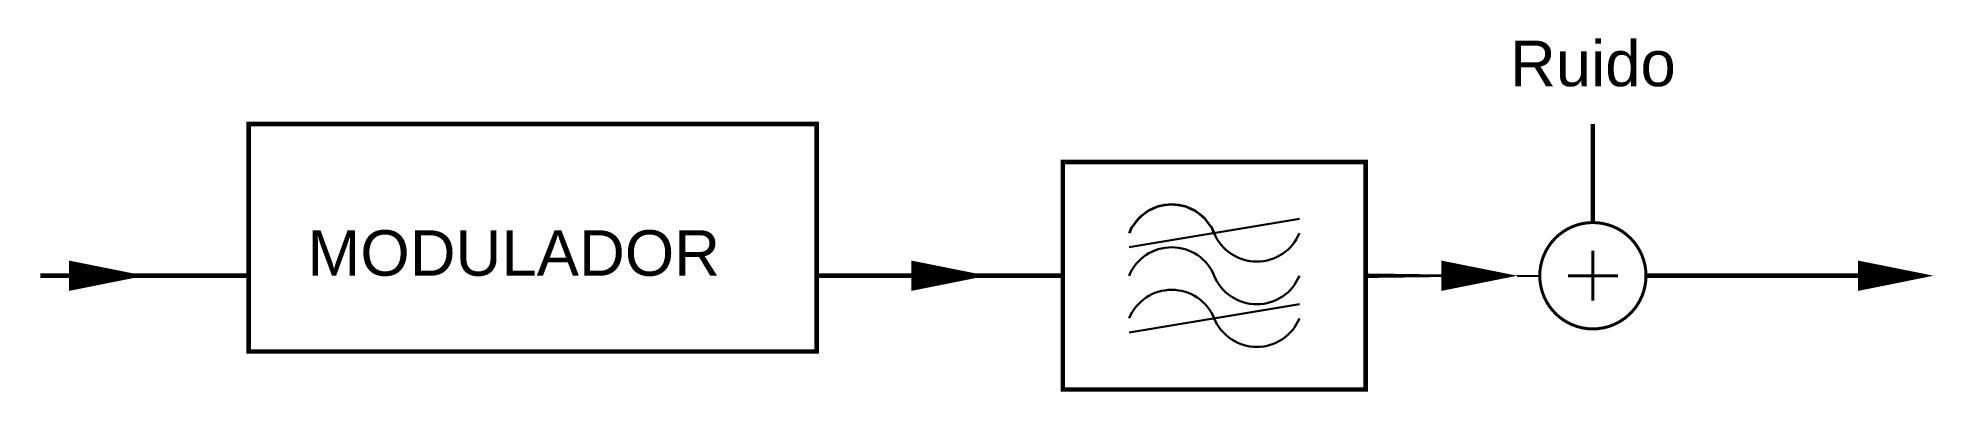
# Model space of a CAD drawing. Header units: millimetres. Extents: x 3.2 to 15.8, y 9.2 to 11.6.
import ezdxf
from ezdxf.enums import TextEntityAlignment as Align

# ---------------------------------------------------------------- set-up
doc = ezdxf.new("R2010")
doc.units = ezdxf.units.MM
doc.styles.get("Standard").update_dxf_attribs({"font": 'arial.ttf'})

# ---------------------------------------------------------------- blocks, each defined once
blk = doc.blocks.new('FLECHA')
blk.add_lwpolyline([(-0.25, 0, 0.1, 0, 0), (0, 0, 0, 0, 0)], format="xyseb")

msp = doc.modelspace()

# ---------------------------------------------------------------- linework, layer by layer
for p, q in [((13.5, 10.5), (13.5, 10.35)), ((13, 10), (13.15, 10)), ((14, 10), (13.85, 10))]:
    msp.add_line(p, q)
at = {"lineweight": 30}
for p, q in [((10.438, 10.188), (11.562, 10.375)), ((10.438, 9.625), (11.562, 9.812))]:
    msp.add_line(p, q, dxfattribs=at)
at = {"const_width": 0.03}
msp.add_lwpolyline([(4.625, 11), (4.625, 9.5), (8.375, 9.5), (8.375, 11)], close=True, dxfattribs=at)
for points, const_width in [([(13.5, 10.35), (13.5, 11)], 0.03), ([(10, 10), (10, 10.75), (12, 10.75), (12, 9.25), (10, 9.25), (10, 10)], 0.03), ([(13.5, 10.165), (13.5, 9.835)], 0.0198), ([(4.625, 10), (3.25, 10)], 0.03), ([(8.375, 10), (10, 10)], 0.03), ([(13.335, 10), (13.665, 10)], 0.0198), ([(13.85, 10), (15.25, 10)], 0.03)]:
    msp.add_lwpolyline(points, dxfattribs=dict(const_width=const_width))
at = {"const_width": 0.0198}
msp.add_lwpolyline([(13.252, 10.248, 1), (13.748, 9.752, 1), (13.252, 10.248, 2.414214)], format="xyb", dxfattribs=at)
msp.add_lwpolyline([(13.15, 10, 0, 0, 0), (12, 10, 0.03, 0.03, 0), (13.15, 10, 0.03, 0.03, 0)], format="xyseb")
at = {"lineweight": 35}
msp.add_arc((10.719, 10.164), 0.305, 22.6199, 157.3801, dxfattribs=at)
at = {"lineweight": 30}
for centre, start, end in [((11.281, 10.398), 202.6199, 337.3801), ((10.719, 9.883), 22.6199, 157.3801), ((11.281, 10.117), 202.6199, 337.3801), ((10.719, 9.602), 22.6199, 157.3801), ((11.281, 9.836), 202.6199, 337.3801)]:
    msp.add_arc(centre, 0.305, start, end, dxfattribs=at)

# ---------------------------------------------------------------- block references
at = {"xscale": 2, "yscale": 2, "zscale": 2}
for p in [(3.938, 10), (9.5, 10), (13, 10), (15.75, 10)]:
    msp.add_blockref('FLECHA', p, dxfattribs=at)

# ---------------------------------------------------------------- texts
for s, p in [('Ruido', (13.5, 11.25)), ('MODULADOR', (6.375, 10))]:
    msp.add_text(s, height=0.3).set_placement(p, align=Align.CENTER)

doc.saveas('drawing.dxf')
